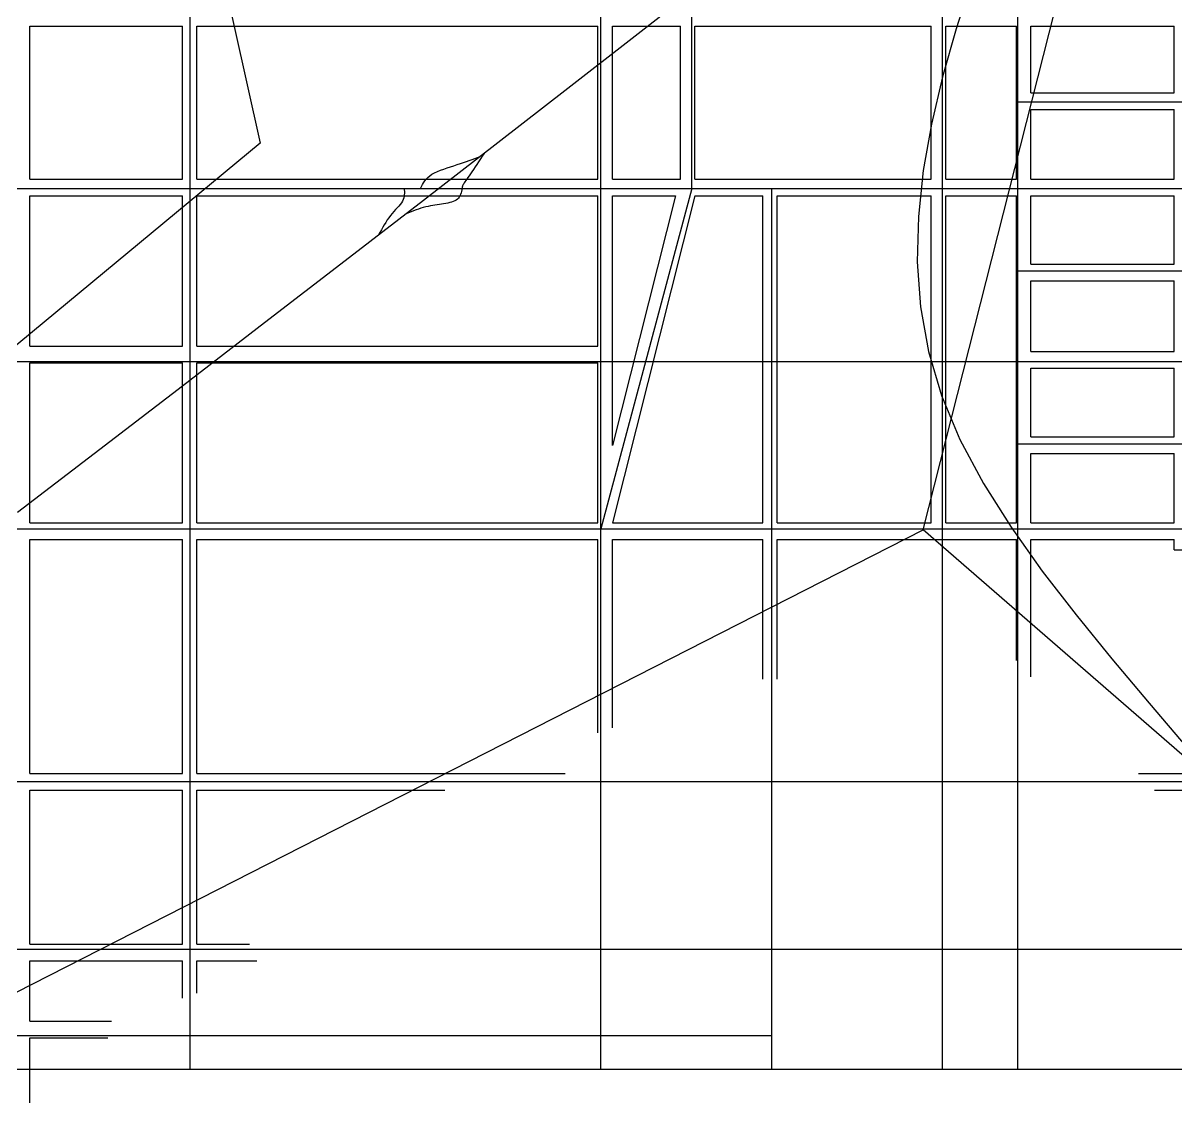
# Model space of a CAD drawing. Extents: x -15732 to 10897, y -24868 to 16165.
# Drawn here: x -3337 to 5408, y -24627 to -16430 of the extents above; entities that cross this region are included whole.
import ezdxf

# ---------------------------------------------------------------- set-up
doc = ezdxf.new("R2010")
doc.units = 0
doc.header["$MEASUREMENT"] = 0
for name, color, linetype in [('COASTLINE', 7, 'CONTINUOUS'), ('HIGHWAY', 7, 'CONTINUOUS'), ('REGIONAL_MAP', 7, 'CONTINUOUS'), ('STREETS-SPRAWL', 7, 'CONTINUOUS'), ('STREETS-SPRAWL-20M', 7, 'CONTINUOUS'), ('SUBURBS', 7, 'CONTINUOUS')]:
    doc.layers.add(name, color=color, linetype=linetype)

msp = doc.modelspace()

# ---------------------------------------------------------------- linework, layer by layer
at = {"layer": 'COASTLINE', "color": 7, "linetype": 'CONTINUOUS'}
msp.add_line((10897.1, -24373.8), (-15454.6, -24373.7), dxfattribs=at)
at = {"layer": 'HIGHWAY', "color": 250, "linetype": 'CONTINUOUS'}
for p, q in [((3860.4, -16101.2), (3741.7, -16473)), ((1729.3, -16198.3), (1282.3, -16547.8)), ((3741.7, -16473), (3638.3, -16838.1)), ((1282.3, -16547.8), (794.1, -16927.7)), ((3638.3, -16838.1), (3553.6, -17197.1)), ((794.1, -16927.7), (264.3, -17338.9)), ((3553.6, -17197.1), (3491, -17550.5)), ((264.3, -17338.9), (-300.8, -17776.4)), ((-19.4, -17497.1), (3.9, -17489.2)), ((3.9, -17489.2), (26.3, -17481.3)), ((26.3, -17481.3), (48, -17473.5)), ((48, -17473.5), (69.2, -17465.7)), ((69.2, -17465.7), (89.9, -17457.9)), ((89.9, -17457.9), (110.4, -17450.1)), ((117.9, -17482.6), (104.3, -17502.9)), ((110.4, -17450.1), (130.8, -17442.3)), ((131.9, -17461.8), (117.9, -17482.6)), ((146.2, -17440.6), (131.9, -17461.8)), ((160.5, -17419.2), (146.2, -17440.6)), ((-235.2, -17578), (-215.8, -17567.1)), ((-215.8, -17567.1), (-194.2, -17556.9)), ((-194.2, -17556.9), (-170.7, -17547.3)), ((-170.7, -17547.3), (-146, -17538.2)), ((-146, -17538.2), (-120.4, -17529.5)), ((-120.4, -17529.5), (-94.5, -17521.1)), ((-94.5, -17521.1), (-68.7, -17513)), ((-68.7, -17513), (-43.5, -17505)), ((-43.5, -17505), (-19.4, -17497.1)), ((55.8, -17574.5), (45.8, -17589.1)), ((66.8, -17558.3), (55.8, -17574.5)), ((78.6, -17540.9), (66.8, -17558.3)), ((91.1, -17522.3), (78.6, -17540.9)), ((104.3, -17502.9), (91.1, -17522.3)), ((3491, -17550.5), (3454, -17899.1)), ((-314.2, -17670.6), (-306.7, -17656.3)), ((-306.7, -17656.3), (-298.5, -17642.2)), ((-298.5, -17642.2), (-289.3, -17628.3)), ((-289.3, -17628.3), (-278.7, -17614.9)), ((-278.7, -17614.9), (-266.4, -17602)), ((-266.4, -17602), (-252, -17589.7)), ((-252, -17589.7), (-235.2, -17578)), ((-1.3, -17661.9), (-3.4, -17666.6)), ((1.6, -17656.4), (-1.3, -17661.9)), ((5.3, -17650), (1.6, -17656.4)), ((9.8, -17642.7), (5.3, -17650)), ((15.2, -17634.4), (9.8, -17642.7)), ((21.5, -17624.9), (15.2, -17634.4)), ((28.6, -17614.3), (21.5, -17624.9)), ((36.8, -17602.4), (28.6, -17614.3)), ((45.8, -17589.1), (36.8, -17602.4)), ((-446.7, -17745.3), (-449.5, -17757.4)), ((-445.1, -17733.2), (-446.7, -17745.3)), ((-446.1, -17685), (-445.2, -17697)), ((-445.2, -17697), (-444.6, -17709)), ((-444.5, -17721.1), (-445.1, -17733.2)), ((-444.6, -17709), (-444.5, -17721.1)), ((-321.4, -17685), (-314.2, -17670.6)), ((-28.1, -17750.5), (-34.6, -17759.3)), ((-22.8, -17740.8), (-28.1, -17750.5)), ((-18.4, -17730.5), (-22.8, -17740.8)), ((-14.8, -17719.6), (-18.4, -17730.5)), ((-11.8, -17708.3), (-14.8, -17719.6)), ((-9.2, -17696.7), (-11.8, -17708.3)), ((-6.7, -17685), (-9.2, -17696.7)), ((-6.7, -17680), (-6.8, -17682.6)), ((-6.8, -17682.6), (-6.7, -17685)), ((-6.5, -17677.3), (-6.7, -17680)), ((-5.9, -17674.2), (-6.5, -17677.3)), ((-4.9, -17670.7), (-5.9, -17674.2)), ((-3.4, -17666.6), (-4.9, -17670.7)), ((-300.8, -17776.4), (-893.2, -18234.2)), ((-499.6, -17832.6), (-512.1, -17846.3)), ((-487.8, -17819.5), (-499.6, -17832.6)), ((-477, -17806.7), (-487.8, -17819.5)), ((-467.5, -17794.2), (-477, -17806.7)), ((-459.7, -17781.9), (-467.5, -17794.2)), ((-453.8, -17769.6), (-459.7, -17781.9)), ((-449.5, -17757.4), (-453.8, -17769.6)), ((-319.3, -17836.2), (-337.7, -17842.3)), ((-301, -17830.7), (-319.3, -17836.2)), ((-282.9, -17825.7), (-301, -17830.7)), ((-265, -17821.4), (-282.9, -17825.7)), ((-247.4, -17817.6), (-265, -17821.4)), ((-229.9, -17814.3), (-247.4, -17817.6)), ((-212.8, -17811.4), (-229.9, -17814.3)), ((-195.8, -17808.8), (-212.8, -17811.4)), ((-179.2, -17806.3), (-195.8, -17808.8)), ((-162.8, -17803.9), (-179.2, -17806.3)), ((-146.8, -17801.5), (-162.8, -17803.9)), ((-131, -17798.9), (-146.8, -17801.5)), ((-115.8, -17796.1), (-131, -17798.9)), ((-101.1, -17792.9), (-115.8, -17796.1)), ((-87.2, -17789.3), (-101.1, -17792.9)), ((-74.3, -17785), (-87.2, -17789.3)), ((-62.4, -17779.9), (-74.3, -17785)), ((-51.7, -17774.1), (-62.4, -17779.9)), ((-42.4, -17767.2), (-51.7, -17774.1)), ((-34.6, -17759.3), (-42.4, -17767.2)), ((-575, -17924.9), (-586.5, -17942.9)), ((-563.1, -17907.6), (-575, -17924.9)), ((-550.8, -17891.1), (-563.1, -17907.6)), ((-538, -17875.4), (-550.8, -17891.1)), ((-525, -17860.5), (-538, -17875.4)), ((-512.1, -17846.3), (-525, -17860.5)), ((-412.5, -17870), (-431.3, -17877.4)), ((-393.7, -17862.8), (-412.5, -17870)), ((-374.9, -17855.7), (-393.7, -17862.8)), ((-356.3, -17848.8), (-374.9, -17855.7)), ((-337.7, -17842.3), (-356.3, -17848.8)), ((3454, -17899.1), (3445.9, -18243.4)), ((-619.2, -17999.7), (-629.8, -18019.3)), ((-608.5, -17980.4), (-619.2, -17999.7)), ((-597.6, -17961.4), (-608.5, -17980.4)), ((-586.5, -17942.9), (-597.6, -17961.4)), ((-629.8, -18019.3), (-640.3, -18038.9)), ((-893.2, -18234.2), (-1505.1, -18706.2)), ((3445.9, -18243.4), (3470.1, -18584.2)), ((3470.1, -18584.2), (3530.2, -18922.1)), ((-1505.1, -18706.2), (-2128.6, -19186)), ((3530.2, -18922.1), (3629.4, -19257.8)), ((-2128.6, -19186), (-2755.8, -19667.5)), ((3629.4, -19257.8), (3769.9, -19591.9)), ((-2755.8, -19667.5), (-3378.7, -20144.5)), ((3769.9, -19591.9), (3947.5, -19924.9)), ((3947.5, -19924.9), (4157, -20257.4)), ((4157, -20257.4), (4393, -20589.8)), ((4393, -20589.8), (4650, -20922.9)), ((4650, -20922.9), (4922.7, -21256.9)), ((4922.7, -21256.9), (5205.7, -21592.6)), ((5205.7, -21592.6), (5493.5, -21930.3))]:
    msp.add_line(p, q, dxfattribs=at)
at = {"layer": 'REGIONAL_MAP', "color": 8, "linetype": 'CONTINUOUS'}
msp.add_lwpolyline([(-15732, 16165.5), (10897.1, 16165.5), (10897.1, -24373.8), (-15732, -24373.8)], close=True, dxfattribs=at)
at = {"layer": 'STREETS-SPRAWL', "color": 7, "linetype": 'CONTINUOUS'}
for p, q in [((-3286.9, -16454.5), (-2128.7, -16454.5)), ((-3286.9, -17614.1), (-3286.9, -16454.5)), ((-2128.7, -17614.1), (-2128.7, -16454.5)), ((-2018.5, -16454.5), (1024, -16454.5)), ((-2018.5, -17614.1), (-2018.5, -16454.5)), ((1024, -17614.1), (1024, -16454.5)), ((1134.2, -16454.5), (1649, -16454.5)), ((1134.2, -17614.1), (1134.2, -16454.5)), ((1649, -17614.1), (1649, -16454.5)), ((1759.2, -16454.5), (3551.7, -16454.5)), ((1759.2, -17614.1), (1759.2, -16454.5)), ((3551.7, -17614.1), (3551.7, -16454.5)), ((3661.9, -17614.1), (3661.9, -16454.5)), ((3661.9, -16454.5), (4198.2, -16454.5)), ((4198.2, -17614.1), (4198.2, -16454.5)), ((4308.3, -16959.6), (4308.3, -16454.5)), ((4308.3, -16454.5), (5395.3, -16454.5)), ((5395.3, -16959.6), (5395.3, -16454.5)), ((4308.3, -16959.6), (5395.3, -16959.6)), ((4308.3, -17614.1), (4308.3, -17085.9)), ((4308.3, -17085.9), (5395.3, -17085.9)), ((5395.3, -17614.1), (5395.3, -17085.9)), ((-3286.9, -17614.1), (-2128.7, -17614.1)), ((-2018.5, -17614.1), (1024, -17614.1)), ((1134.2, -17614.1), (1649, -17614.1)), ((1759.2, -17614.1), (3551.7, -17614.1)), ((3661.9, -17614.1), (4198.2, -17614.1)), ((4308.3, -17614.1), (5395.3, -17614.1)), ((-3286.9, -17740.4), (-2128.7, -17740.4)), ((-3286.9, -18882.5), (-3286.9, -17740.4)), ((-2128.7, -18882.5), (-2128.7, -17740.4)), ((-2018.5, -17740.4), (1024, -17740.4)), ((-2018.5, -18882.5), (-2018.5, -17740.4)), ((1024, -18882.5), (1024, -17740.4)), ((1134.2, -17740.4), (1611.1, -17740.4)), ((1134.2, -19635.8), (1134.2, -17740.4)), ((1759.2, -17740.4), (1134.2, -20224.4)), ((1611.1, -17740.4), (1134.2, -19635.8)), ((1759.2, -17740.4), (2274.1, -17740.4)), ((2274.1, -20224.4), (2274.1, -17740.4)), ((2384.3, -17740.4), (3551.7, -17740.4)), ((2384.3, -20224.4), (2384.3, -17740.4)), ((3551.7, -20224.4), (3551.7, -17740.4)), ((3661.9, -20224.4), (3661.9, -17740.4)), ((3661.9, -17740.4), (4198.2, -17740.4)), ((4198.2, -20224.4), (4198.2, -17740.4)), ((4308.3, -18260.9), (4308.3, -17740.4)), ((4308.3, -17740.4), (5395.3, -17740.4)), ((5395.3, -18260.9), (5395.3, -17740.4)), ((4308.3, -18260.9), (5395.3, -18260.9)), ((4308.3, -18923.1), (4308.3, -18387.2)), ((4308.3, -18387.2), (5395.3, -18387.2)), ((5395.3, -18923.1), (5395.3, -18387.2)), ((-3286.9, -18882.5), (-2128.7, -18882.5)), ((-2018.5, -18882.5), (1024, -18882.5)), ((4308.3, -18923.1), (5395.3, -18923.1)), ((-3286.9, -19008.9), (-2128.7, -19008.9)), ((-3286.9, -20224.4), (-3286.9, -19008.9)), ((-2128.7, -20224.4), (-2128.7, -19008.9)), ((-2018.5, -19008.9), (1024, -19008.9)), ((-2018.5, -20224.4), (-2018.5, -19008.9)), ((1024, -20224.4), (1024, -19008.9)), ((4308.3, -19569.9), (4308.3, -19049.4)), ((4308.3, -19049.4), (5395.3, -19049.4)), ((5395.3, -19569.9), (5395.3, -19049.4)), ((4308.3, -19569.9), (5395.3, -19569.9)), ((4308.3, -20224.4), (4308.3, -19696.2)), ((4308.3, -19696.2), (5395.3, -19696.2)), ((5395.3, -20224.4), (5395.3, -19696.2)), ((-3286.9, -20224.4), (-2128.7, -20224.4)), ((-2018.5, -20224.4), (1024, -20224.4)), ((1134.2, -20224.4), (2274.1, -20224.4)), ((2384.3, -20224.4), (3551.7, -20224.4)), ((3661.9, -20224.4), (4198.2, -20224.4)), ((4308.3, -20224.4), (5395.3, -20224.4)), ((-3286.9, -20350.7), (-2128.7, -20350.7)), ((-3286.9, -22126.7), (-3286.9, -20350.7)), ((-2128.7, -22126.7), (-2128.7, -20350.7)), ((-2018.5, -20350.7), (1024, -20350.7)), ((-2018.5, -22126.7), (-2018.5, -20350.7)), ((1024, -21816.6), (1024, -20350.7)), ((1134.2, -20350.7), (2274.1, -20350.7)), ((1134.2, -21779.8), (1134.2, -20350.7)), ((2274.1, -21410.2), (2274.1, -20350.7)), ((2384.3, -20350.7), (4198.2, -20350.7)), ((2384.3, -21410.2), (2384.3, -20350.7)), ((4198.2, -21268.9), (4198.2, -20350.7)), ((4308.3, -21391.3), (4308.3, -20350.7)), ((4308.3, -20350.7), (5395.3, -20350.7)), ((5395.3, -20429), (5395.3, -20350.7)), ((5395.3, -20429), (5505.5, -20429)), ((-3286.9, -22126.7), (-2128.7, -22126.7)), ((-2018.5, -22126.7), (773.8, -22126.7)), ((5124.1, -22126.7), (6728.2, -22126.7)), ((-3286.9, -22253), (-2128.7, -22253)), ((-3286.9, -23421.3), (-3286.9, -22253)), ((-2128.7, -23421.3), (-2128.7, -22253)), ((-2018.5, -22253), (-137.1, -22253)), ((-2018.5, -23421.3), (-2018.5, -22253)), ((5246.4, -22253), (6728.2, -22253)), ((-3286.9, -23421.3), (-2128.7, -23421.3)), ((-2018.5, -23421.3), (-1618.9, -23421.3)), ((-3286.9, -23547.6), (-2128.7, -23547.6)), ((-3286.9, -24006.1), (-3286.9, -23547.6)), ((-2128.7, -23831.9), (-2128.7, -23547.6)), ((-2018.5, -23547.6), (-1564.5, -23547.6)), ((-2018.5, -23794), (-2018.5, -23547.6)), ((-3286.9, -24006.1), (-2665.7, -24006.1)), ((-3286.9, -24132.4), (-2692.9, -24132.4)), ((-3286.9, -24626.8), (-3286.9, -24132.4))]:
    msp.add_line(p, q, dxfattribs=at)
at = {"layer": 'STREETS-SPRAWL-20M', "color": 252, "linetype": 'CONTINUOUS'}
for p, q in [((4207.7, -24373.8), (4207.7, -10572.2)), ((1046.3, -24373.8), (1046.3, -12882.4)), ((1735.5, -17685), (1735.5, -13788.8)), ((3637.7, -24373.8), (3637.7, -13788.8)), ((-2069, -24373.8), (-2069, -14099.8)), ((4207.7, -17028.7), (9940.5, -17028.7)), ((-4812.4, -17685), (9940.5, -17685)), ((1735.5, -17685), (1046.3, -20269.9)), ((2342, -24373.8), (2342, -17685)), ((4207.7, -18310.4), (9940.5, -18310.4)), ((-5817.4, -18998.3), (9940.5, -18998.3)), ((4207.7, -19623.6), (9940.5, -19623.6)), ((-6507.5, -20269.9), (9940.5, -20269.9)), ((-12076.4, -22187.7), (9940.5, -22187.7)), ((-6445, -23459.3), (9940.5, -23459.3)), ((-13252.1, -24114.8), (2342, -24114.8))]:
    msp.add_line(p, q, dxfattribs=at)
at = {"layer": 'SUBURBS', "color": 61, "linetype": 'CONTINUOUS'}
msp.add_lwpolyline([(8646.1, -2630.9), (10897.1, -3705.6), (10897.1, -24373.8), (8203.6, -24373.8), (3490.9, -20275.7), (5621.3, -11867.2), (6195.5, -10219), (6182.4, -9724.5), (6316.7, -9737.6)], close=True, dxfattribs=at)
at = {"layer": 'SUBURBS', "color": 254, "linetype": 'CONTINUOUS'}
for points in [[(-4541.1, -24373.8), (3490.9, -20275.7), (5621.3, -11867.2)], [(-2321.5, -13820.8), (-1537.3, -17342.9), (-6561.3, -21503)]]:
    msp.add_lwpolyline(points, dxfattribs=at)
at = {"layer": 'SUBURBS', "color": 114, "linetype": 'CONTINUOUS'}
msp.add_lwpolyline([(-10575.2, -22167.5), (-12143.5, -24081.4), (-13897.9, -23629.6), (-12984, -23269), (-11374.8, -19595.1), (-5970.2, -18623.5), (-2321.5, -13820.8), (-1537.3, -17342.9), (-6561.3, -21503)], close=True, dxfattribs=at)

doc.saveas('drawing.dxf')
